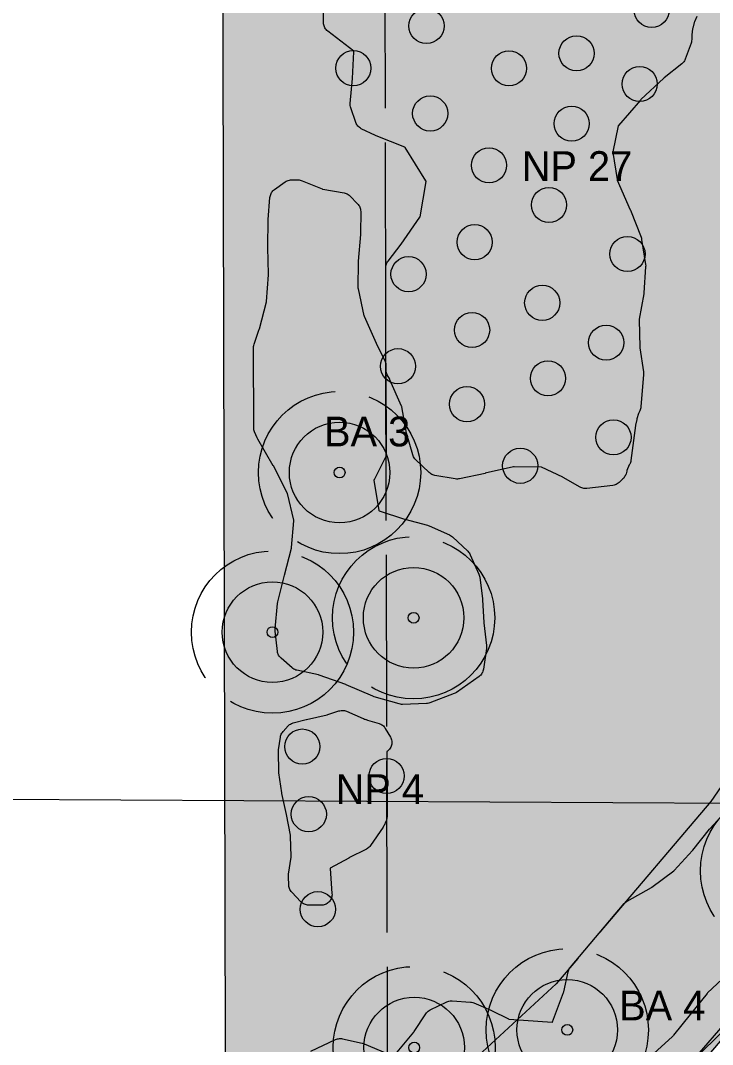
# Model space of a CAD drawing. Header units: metres. Extents: x 1 to 213, y 1 to 147.
# Drawn here: x 50.38 to 55.5, y 23.4 to 30.98 of the extents above; entities that cross this region are included whole.
import ezdxf

# ---------------------------------------------------------------- set-up
doc = ezdxf.new("R2010")
doc.units = ezdxf.units.M
doc.linetypes.add('DASHED', pattern=[1.524, 1.27, -0.254])
doc.layers.get('0').update_dxf_attribs({"lineweight": 0, "plot": 0})
for name, color, linetype, lineweight, plot in [('00-BASE-ARQUITECTURA', 8, 'Continuous', 0, False), ('PJ-ARBUSTOS', 82, 'Continuous', 0, False), ('PJ-COPA-ADULTA', 8, 'DASHED', 0, False), ('PJ-CUBRESUELOS', 150, 'Continuous', 0, False), ('PJ-ETIQUETAS', 7, 'Continuous', 0, False), ('PJ-GRAVILLA', 42, 'Continuous', 0, False), ('PJ-LIMITE-JARDIN', 7, 'Continuous', 0, False), ('PJ-MASAS', 92, 'Continuous', 0, False), ('PJ-MASAS-RELLENO', 92, 'Continuous', 0, False), ('PJ-RIEGO-SECTORES', 5, 'Continuous', 0, False), ('PJ-VISIBILIDAD', 1, 'DASHED', 0, False)]:
    doc.layers.add(name, color=color, linetype=linetype, lineweight=lineweight, plot=plot)

# ---------------------------------------------------------------- blocks, each defined once
blk = doc.blocks.new('PJ_NP')
blk.add_circle((0, 0), 0.13)
for tag, p, height in [('CODIGO', (0.15, 0.15), 0.2), ('ESPECIE', (0.15, -0.1), 0.15), ('ZONA', (0.15, -0.3), 0.15)]:
    blk.add_attdef(tag, p, '', height=height)
blk = doc.blocks.new('PJ_BA')
for radius in [0.372, 0.04]:
    blk.add_circle((0, 0), radius)
for tag, p, height in [('CODIGO', (0.15, 0.15), 0.2), ('ESPECIE', (0.15, -0.1), 0.15), ('ZONA', (0.15, -0.3), 0.15)]:
    blk.add_attdef(tag, p, '', height=height)

msp = doc.modelspace()

# ---------------------------------------------------------------- hatches: boundary and pattern name
at = {"layer": 'PJ-GRAVILLA'}
h = msp.add_hatch(dxfattribs=at)
h.set_pattern_fill('GRAVEL', scale=0.03)
h.paths.add_polyline_path([(52.0788, 40.2607), (63.1031, 40.2166), (63.1913, 39.8639), (60.2368, 32.0146), (59.8399, 31.2208), (59.3989, 29.8097), (57.7673, 26.4142), (56.4444, 24.4739), (55.2097, 23.0187), (53.0489, 21.0344), (51.9024, 20.2406), (51.8583, 39.1142), (52.0347, 39.5111), (52.0788, 40.2607)])
at = {"layer": 'PJ-MASAS-RELLENO'}
for points in [[(52.8462, 30.7475), (52.8448, 30.7487), (52.6523, 30.8981), (52.6462, 30.9034), (52.6406, 30.9093), (52.6357, 30.9156), (52.6314, 30.9225), (52.6279, 30.9297), (52.6251, 30.9373), (52.623, 30.9451), (52.6218, 30.9531), (52.6214, 30.9611), (52.6212, 31.0356), (52.6215, 31.0427), (52.6224, 31.0497), (52.6239, 31.0566), (52.6261, 31.0634), (52.6288, 31.0699), (52.6837, 31.186), (52.687, 31.1923), (52.6909, 31.1983), (52.6953, 31.2039), (52.7001, 31.2091), (52.7055, 31.2139), (52.8835, 31.359), (52.8846, 31.3598), (53.0101, 31.4585), (53.0115, 31.4598), (53.0122, 31.4616), (53.0314, 31.5197), (53.0346, 31.5279), (53.0387, 31.5357), (53.0395, 31.5369), (53.0413, 31.5403), (53.0522, 31.5634), (53.0537, 31.5671), (53.0623, 31.5912), (53.0634, 31.5949), (53.0696, 31.6197), (53.0703, 31.6236), (53.074, 31.6489), (53.0744, 31.6528), (53.0756, 31.6793), (53.0757, 31.6813), (53.0755, 31.7762), (53.0758, 31.7841), (53.077, 31.792), (53.0789, 31.7997), (53.0816, 31.8071), (53.085, 31.8143), (53.1693, 31.9708), (53.1735, 31.9778), (53.1783, 31.9842), (53.1838, 31.9902), (53.1899, 31.9955), (53.1965, 32.0003), (53.2036, 32.0043), (53.211, 32.0076), (53.2187, 32.0101), (53.3775, 32.0534), (53.385, 32.0551), (53.3926, 32.056), (53.4003, 32.0562), (53.4079, 32.0557), (53.4155, 32.0544), (53.4229, 32.0524), (53.4301, 32.0498), (53.5929, 31.9799), (53.5977, 31.9782), (53.8053, 31.9194), (53.807, 31.919), (53.8088, 31.9192), (53.9833, 31.9486), (53.9852, 31.949), (53.9867, 31.9502), (54.0621, 32.0207), (54.0685, 32.026), (54.0754, 32.0307), (54.0827, 32.0346), (54.0905, 32.0378), (54.0985, 32.0401), (54.1067, 32.0415), (54.28, 32.0634), (54.2874, 32.064), (54.2949, 32.0639), (54.3023, 32.0631), (54.5104, 32.031), (54.5172, 32.0296), (54.5239, 32.0277), (54.5304, 32.0252), (54.7003, 31.9506), (54.7073, 31.9471), (54.7139, 31.943), (54.7201, 31.9382), (54.8602, 31.8185), (54.8663, 31.8127), (55.0006, 31.6708), (55.004, 31.6676), (55.1561, 31.5402), (55.1569, 31.5395), (55.3321, 31.3887), (55.3376, 31.3836), (55.3425, 31.378), (55.3468, 31.3719), (55.3506, 31.3655), (55.3538, 31.3588), (55.4336, 31.1673), (55.4362, 31.1601), (55.4381, 31.1527), (55.4393, 31.1451), (55.4398, 31.1375), (55.4395, 31.1299), (55.4385, 31.1223), (55.4368, 31.1148), (55.4344, 31.1076), (55.4313, 31.1006), (55.3854, 31.0094), (55.3843, 31.007), (55.3669, 30.9658), (55.3652, 30.9608), (55.3536, 30.9189), (55.3525, 30.9138), (55.3465, 30.8708), (55.3462, 30.8656), (55.3459, 30.8357), (55.3453, 30.8266), (55.3437, 30.8176), (55.3411, 30.8088), (55.2979, 30.6909), (55.2951, 30.6841), (55.2916, 30.6775), (55.2876, 30.6714), (55.283, 30.6656), (55.2778, 30.6603), (55.2722, 30.6555), (55.1423, 30.5533), (55.1397, 30.5511), (54.9691, 30.3914), (54.9663, 30.3885), (54.8029, 30.2011), (54.8016, 30.1995), (54.8011, 30.1976), (54.7612, 30.0043), (54.7609, 30.0025), (54.7611, 30.0008), (54.793, 29.7996), (54.7933, 29.7979), (54.794, 29.7963), (54.8909, 29.577), (54.8922, 29.5739), (54.9706, 29.3743), (54.9733, 29.366), (54.9751, 29.3574), (55.0042, 29.172), (55.0051, 29.1632), (55.005, 29.1543), (54.9924, 28.9638), (54.9912, 28.9544), (54.9564, 28.7682), (54.9561, 28.7661), (54.956, 28.764), (54.962, 28.5608), (54.9624, 28.556), (54.9893, 28.378), (54.9902, 28.3688), (54.99, 28.3596), (54.9705, 28.1196), (54.9696, 28.1122), (54.9679, 28.1048), (54.9656, 28.0977), (54.9626, 28.0908), (54.9552, 28.0758), (54.9532, 28.0709), (54.94, 28.0319), (54.9387, 28.0268), (54.9305, 27.9852), (54.93, 27.9826), (54.8964, 27.724), (54.8949, 27.7161), (54.8927, 27.7084), (54.8897, 27.7009), (54.887, 27.6956), (54.8839, 27.6895), (54.8664, 27.6481), (54.8647, 27.6432), (54.8596, 27.6248), (54.8573, 27.6178), (54.8544, 27.6111), (54.8509, 27.6047), (54.8469, 27.5986), (54.8423, 27.593), (54.8372, 27.5877), (54.8079, 27.5602), (54.8014, 27.5547), (54.7944, 27.55), (54.787, 27.546), (54.7791, 27.5428), (54.771, 27.5405), (54.7627, 27.5391), (54.5689, 27.5157), (54.5616, 27.5151), (54.5543, 27.5152), (54.5471, 27.516), (54.5399, 27.5175), (54.5329, 27.5196), (54.5261, 27.5223), (54.5196, 27.5256), (54.3939, 27.5975), (54.3913, 27.5989), (54.2348, 27.6733), (54.2328, 27.6742), (54.2307, 27.6743), (54.032, 27.6759), (54.0297, 27.6758), (54.0274, 27.6754), (53.8182, 27.6279), (53.817, 27.6277), (53.6262, 27.5874), (53.6189, 27.5862), (53.6114, 27.5857), (53.604, 27.5859), (53.5965, 27.5868), (53.4454, 27.6121), (53.4376, 27.6138), (53.43, 27.6162), (53.4227, 27.6195), (53.4157, 27.6234), (53.4092, 27.628), (53.4031, 27.6333), (53.303, 27.7296), (53.2973, 27.7357), (53.2922, 27.7425), (53.2878, 27.7497), (53.2843, 27.7574), (53.2815, 27.7654), (53.2381, 27.9187), (53.2364, 27.9259), (53.2006, 28.1192), (53.2, 28.1215), (53.1992, 28.1236), (53.1127, 28.3199), (53.1111, 28.3231), (53.0933, 28.3554), (53.0898, 28.3626), (53.087, 28.3701), (53.085, 28.3779), (53.0838, 28.3858), (53.0834, 28.3938), (53.0816, 29.1482), (53.0819, 29.1557), (53.083, 29.1632), (53.0847, 29.1705), (53.0871, 29.1776), (53.0902, 29.1845), (53.0939, 29.1911), (53.0983, 29.1972), (53.1947, 29.3222), (53.1958, 29.3238), (53.3342, 29.5221), (53.3352, 29.5236), (53.3355, 29.5253), (53.3796, 29.7872), (53.3798, 29.7892), (53.3788, 29.791), (53.2259, 30.0364), (53.2247, 30.0381), (53.2228, 30.039), (53.0108, 30.1229), (53.005, 30.1254), (52.9005, 30.1767), (52.8936, 30.1805), (52.8872, 30.185), (52.8812, 30.19), (52.8757, 30.1957), (52.8708, 30.2018), (52.8665, 30.2084), (52.8629, 30.2154), (52.8601, 30.2227), (52.8231, 30.3309), (52.8209, 30.3389), (52.8194, 30.3472), (52.8189, 30.3555), (52.8192, 30.3639), (52.8356, 30.5465), (52.8357, 30.548), (52.8462, 30.7456), (52.8462, 30.7475)], [(52.4007, 27.2791), (52.4004, 27.2812), (52.3537, 27.4789), (52.3531, 27.4812), (52.3521, 27.4834), (52.2502, 27.6822), (52.2491, 27.6843), (52.134, 27.8803), (52.129, 27.8905), (52.1103, 27.9359), (52.1078, 27.9432), (52.1059, 27.9507), (52.1047, 27.9584), (52.1044, 27.9661), (52.103, 28.5558), (52.1034, 28.5646), (52.1049, 28.5733), (52.1073, 28.5819), (52.1452, 28.6928), (52.1461, 28.6956), (52.198, 28.8949), (52.1983, 28.8965), (52.1985, 28.8982), (52.2149, 29.0965), (52.2151, 29.1011), (52.2087, 29.2991), (52.2087, 29.3029), (52.2116, 29.5006), (52.2119, 29.5058), (52.2249, 29.6677), (52.2259, 29.6754), (52.2276, 29.6829), (52.23, 29.6902), (52.2332, 29.6973), (52.237, 29.704), (52.2414, 29.7103), (52.2464, 29.7162), (52.252, 29.7215), (52.258, 29.7263), (52.3375, 29.7833), (52.3446, 29.7879), (52.3522, 29.7917), (52.3602, 29.7946), (52.3684, 29.7967), (52.3768, 29.7979), (52.3852, 29.7983), (52.4342, 29.7976), (52.4417, 29.7971), (52.4491, 29.796), (52.4563, 29.7942), (52.4634, 29.7916), (52.6123, 29.7307), (52.6143, 29.7301), (52.6164, 29.7296), (52.773, 29.7016), (52.7809, 29.6998), (52.7887, 29.6972), (52.7961, 29.6937), (52.8031, 29.6896), (52.8097, 29.6847), (52.8157, 29.6792), (52.8728, 29.6217), (52.8781, 29.6159), (52.8827, 29.6096), (52.8867, 29.6029), (52.89, 29.5958), (52.8927, 29.5884), (52.8946, 29.5808), (52.8957, 29.5731), (52.8961, 29.5653), (52.8959, 29.4021), (52.8956, 29.3949), (52.8775, 29.1979), (52.8773, 29.1945), (52.8762, 28.9962), (52.8763, 28.994), (52.8767, 28.9918), (52.9204, 28.7938), (52.921, 28.7919), (52.9217, 28.79), (53.0104, 28.5907), (53.0112, 28.589), (53.0748, 28.4623), (53.0778, 28.4556), (53.0802, 28.4485), (53.0819, 28.4413), (53.0829, 28.434), (53.0833, 28.4266), (53.0848, 27.7743), (53.0845, 27.7667), (53.0834, 27.7591), (53.0816, 27.7517), (53.0791, 27.7445), (53.0759, 27.7375), (52.995, 27.5803), (52.9943, 27.5786), (52.9945, 27.5769), (53.0314, 27.3535), (53.0318, 27.3516), (53.0336, 27.3509), (53.2211, 27.29), (53.2231, 27.2894), (53.3907, 27.2444), (53.3967, 27.2425), (53.4026, 27.2402), (53.5531, 27.1731), (53.561, 27.169), (53.5685, 27.1641), (53.5753, 27.1583), (53.689, 27.0515), (53.6945, 27.0457), (53.6994, 27.0395), (53.7037, 27.0328), (53.7073, 27.0256), (53.7712, 26.8818), (53.7739, 26.8746), (53.776, 26.8672), (53.7774, 26.8596), (53.7981, 26.6995), (53.7986, 26.693), (53.8065, 26.5251), (53.8068, 26.5221), (53.8276, 26.3546), (53.8281, 26.3474), (53.8281, 26.3402), (53.8273, 26.3331), (53.8048, 26.1793), (53.8032, 26.1714), (53.8008, 26.1637), (53.7977, 26.1562), (53.7938, 26.1491), (53.7893, 26.1425), (53.7841, 26.1363), (53.7783, 26.1307), (53.7719, 26.1257), (53.6063, 26.0082), (53.6006, 26.0045), (53.5946, 26.0013), (53.5884, 25.9986), (53.4086, 25.9304), (53.4002, 25.9277), (53.3917, 25.926), (53.3829, 25.9252), (53.2068, 25.9192), (53.1983, 25.9193), (53.19, 25.9204), (53.1817, 25.9223), (52.9963, 25.9761), (52.9868, 25.9795), (52.7899, 26.0648), (52.7874, 26.0658), (52.5885, 26.136), (52.5835, 26.1374), (52.4243, 26.1711), (52.4165, 26.1732), (52.4089, 26.1761), (52.4016, 26.1797), (52.3947, 26.1841), (52.3883, 26.1891), (52.3073, 26.2598), (52.302, 26.2649), (52.2971, 26.2705), (52.2928, 26.2765), (52.2891, 26.2829), (52.2859, 26.2896), (52.2834, 26.2966), (52.2816, 26.3037), (52.2804, 26.311), (52.2633, 26.4616), (52.2628, 26.4699), (52.2632, 26.4782), (52.2811, 26.6664), (52.283, 26.6779), (52.3312, 26.8739), (52.3315, 26.8752), (52.3842, 27.0752), (52.3846, 27.0769), (52.3848, 27.0787), (52.4007, 27.2771), (52.4007, 27.2791)], [(52.3865, 24.53), (52.3813, 24.5361), (52.3767, 24.5427), (52.3728, 24.5498), (52.3696, 24.5571), (52.3671, 24.5648), (52.3655, 24.5727), (52.3646, 24.5807), (52.3609, 24.6458), (52.3609, 24.6545), (52.3618, 24.6632), (52.3825, 24.7897), (52.3827, 24.7917), (52.3828, 24.7937), (52.3769, 24.9456), (52.3763, 24.9515), (52.3475, 25.1048), (52.3472, 25.106), (52.3137, 25.2594), (52.3127, 25.265), (52.2911, 25.4142), (52.2903, 25.4238), (52.2869, 25.569), (52.2871, 25.5759), (52.2878, 25.5826), (52.3017, 25.6765), (52.3032, 25.6842), (52.3055, 25.6918), (52.3085, 25.699), (52.3123, 25.706), (52.3167, 25.7125), (52.3217, 25.7186), (52.3589, 25.7595), (52.3643, 25.7649), (52.3702, 25.7698), (52.3766, 25.7741), (52.3834, 25.7777), (52.3904, 25.7807), (52.3977, 25.783), (52.4927, 25.8079), (52.4957, 25.8086), (52.6489, 25.8424), (52.6527, 25.8435), (52.7349, 25.8705), (52.7429, 25.8727), (52.7511, 25.874), (52.7594, 25.8745), (52.7677, 25.8741), (52.7759, 25.8729), (52.7839, 25.8708), (52.7917, 25.8679), (52.9147, 25.8146), (52.9158, 25.8141), (52.9252, 25.8104), (52.9264, 25.81), (52.9347, 25.807), (52.9359, 25.8066), (52.9455, 25.8034), (52.9467, 25.8031), (53.0317, 25.7784), (53.0389, 25.7759), (53.0458, 25.7728), (53.0524, 25.7691), (53.0586, 25.7647), (53.0643, 25.7597), (53.0696, 25.7543), (53.0743, 25.7484), (53.0785, 25.742), (53.116, 25.6778), (53.1197, 25.6708), (53.1226, 25.6635), (53.1248, 25.6559), (53.1263, 25.6482), (53.1269, 25.6403), (53.1268, 25.6324), (53.126, 25.6246), (53.1243, 25.6168), (53.1219, 25.6093), (53.1188, 25.6021), (53.1149, 25.5952), (53.1104, 25.5887), (53.1053, 25.5827), (53.0996, 25.5772), (53.0934, 25.5723), (53.0904, 25.5701), (53.0902, 25.5682), (53.09, 25.5643), (53.09, 25.5624), (53.0911, 25.0877), (53.0908, 25.0806), (53.0899, 25.0736), (53.0883, 25.0666), (53.0862, 25.0599), (53.0834, 25.0533), (53.0692, 25.0232), (53.0662, 25.0175), (53.0627, 25.012), (52.9682, 24.8751), (52.9634, 24.8687), (52.9579, 24.8629), (52.9519, 24.8577), (52.9454, 24.8531), (52.9385, 24.8491), (52.8085, 24.7833), (52.8076, 24.7828), (52.6708, 24.709), (52.6692, 24.708), (52.6693, 24.7061), (52.6837, 24.5195), (52.6839, 24.5117), (52.6834, 24.5039), (52.682, 24.4962), (52.68, 24.4886), (52.6772, 24.4813), (52.6737, 24.4743), (52.6696, 24.4677), (52.6648, 24.4615), (52.6594, 24.4558), (52.6536, 24.4506), (52.6472, 24.4461), (52.6404, 24.4422), (52.6333, 24.439), (52.6259, 24.4365), (52.6183, 24.4347), (52.6105, 24.4337), (52.6027, 24.4334), (52.5103, 24.4348), (52.5023, 24.4353), (52.4945, 24.4366), (52.4869, 24.4387), (52.4794, 24.4415), (52.4723, 24.4451), (52.4656, 24.4493), (52.4593, 24.4542), (52.4536, 24.4596), (52.3865, 24.53)], [(52.4144, 23.1117), (52.4094, 23.1174), (52.4049, 23.1234), (52.401, 23.1299), (52.3978, 23.1367), (52.3952, 23.1438), (52.3933, 23.1511), (52.3921, 23.1585), (52.3916, 23.166), (52.3918, 23.1735), (52.3927, 23.181), (52.3943, 23.1884), (52.3946, 23.1897), (52.3969, 23.1968), (52.3998, 23.2036), (52.4033, 23.2101), (52.4074, 23.2163), (52.4831, 23.3195), (52.4878, 23.3254), (52.4931, 23.3308), (52.4988, 23.3357), (52.513, 23.3466), (52.5203, 23.3516), (52.5281, 23.3557), (52.7102, 23.4403), (52.7172, 23.4432), (52.7243, 23.4453), (52.7316, 23.4468), (52.739, 23.4476), (52.7465, 23.4478), (52.754, 23.4472), (52.7613, 23.4459), (52.9077, 23.4133), (52.9147, 23.4114), (52.9216, 23.4089), (53.1378, 23.3171), (53.1396, 23.3165), (53.1409, 23.3179), (53.2886, 23.4961), (53.2911, 23.4994), (53.3789, 23.6317), (53.384, 23.6385), (53.3898, 23.6448), (53.3963, 23.6504), (53.4033, 23.6553), (53.4108, 23.6594), (53.5334, 23.7187), (53.541, 23.7219), (53.5489, 23.7243), (53.5571, 23.7259), (53.5653, 23.7266), (53.5736, 23.7265), (53.7082, 23.7174), (53.717, 23.7163), (53.7257, 23.7143), (53.7341, 23.7112), (53.8594, 23.658), (53.8635, 23.6561), (53.9907, 23.5933), (53.9925, 23.5926), (53.9944, 23.5923), (54.3127, 23.5704), (54.3146, 23.5703), (54.3154, 23.5721), (54.3969, 23.7878), (54.3985, 23.7933), (54.431, 23.9414), (54.433, 23.9489), (54.4358, 23.9562), (54.4393, 23.9632), (54.4434, 23.9698), (54.4481, 23.976), (54.8466, 24.4456), (54.8514, 24.4508), (54.8567, 24.4555), (54.8623, 24.4598), (54.8683, 24.4635), (55.0473, 24.5643), (55.0517, 24.5671), (55.2144, 24.6893), (55.2158, 24.6904), (55.2171, 24.6917), (55.3524, 24.8383), (55.3544, 24.8406), (55.4776, 24.9961), (55.4814, 25.0006), (55.6125, 25.1434), (55.6179, 25.1488), (55.6238, 25.1536), (55.7259, 25.2294), (55.7325, 25.2338), (55.7395, 25.2375), (55.7468, 25.2405), (55.7543, 25.2428), (55.7621, 25.2443), (55.77, 25.2451), (55.7779, 25.245), (55.7857, 25.2442), (55.7935, 25.2426), (55.801, 25.2403), (55.8513, 25.222), (55.859, 25.2187), (55.8663, 25.2147), (55.8731, 25.2099), (55.8794, 25.2044), (55.8851, 25.1983), (55.9861, 25.0784), (55.9874, 25.077), (55.9891, 25.0758), (56.1037, 25.0029), (56.1057, 25.0017), (56.1638, 24.9694), (56.1705, 24.9652), (56.1768, 24.9604), (56.1826, 24.955), (56.1878, 24.949), (56.1924, 24.9426), (56.1963, 24.9357), (56.1995, 24.9285), (56.202, 24.921), (56.2038, 24.9133), (56.2048, 24.9054), (56.2165, 24.7488), (56.2167, 24.7419), (56.2163, 24.7351), (56.2154, 24.7284), (56.1769, 24.518), (56.1746, 24.5086), (56.1711, 24.4995), (56.1685, 24.4935), (56.1651, 24.4869), (56.1611, 24.4806), (56.1566, 24.4747), (55.8113, 24.0679), (55.8046, 24.0609), (55.7971, 24.0547), (55.7828, 24.0444), (55.7821, 24.0439), (55.6135, 23.925), (55.6093, 23.9217), (55.4638, 23.7865), (55.4599, 23.7823), (55.3345, 23.6271), (55.212, 23.4729), (55.2079, 23.4682), (55.2036, 23.4639), (55.0657, 23.3366), (55.0604, 23.3322), (55.0548, 23.3282), (55.0489, 23.3247), (54.8768, 23.2336), (54.8709, 23.2308), (54.8648, 23.2284), (54.6626, 23.1604), (54.659, 23.159), (54.4677, 23.0732), (54.4659, 23.0723), (54.4644, 23.0711), (54.315, 22.9403), (54.3134, 22.9387), (54.3122, 22.9368), (54.2102, 22.7539), (54.2094, 22.7523), (54.2088, 22.7506), (54.135, 22.5349), (54.1343, 22.533), (54.0584, 22.3281), (54.0552, 22.3206), (54.0512, 22.3135), (53.9693, 22.1822), (53.9652, 22.1763), (53.9606, 22.1708), (53.9556, 22.1657), (53.7865, 22.0104), (53.7808, 22.0056), (53.7746, 22.0014), (53.7681, 21.9978), (53.7613, 21.9947), (53.7542, 21.9924), (53.5495, 21.9344), (53.5416, 21.9326), (53.5336, 21.9316), (53.5255, 21.9314), (53.5174, 21.932), (53.5095, 21.9335), (53.5017, 21.9357), (53.4942, 21.9387), (53.487, 21.9425), (53.31, 22.0471), (53.3041, 22.0509), (53.2986, 22.0552), (53.1516, 22.1812), (53.1484, 22.1838), (52.9842, 22.2973), (52.9807, 22.2999), (52.8288, 22.4177), (52.8223, 22.4233), (52.8165, 22.4296), (52.696, 22.5734), (52.6906, 22.5807), (52.686, 22.5886), (52.599, 22.7605), (52.5955, 22.7683), (52.5929, 22.7765), (52.5912, 22.7848), (52.5904, 22.7933), (52.5845, 22.9358), (52.5843, 22.9378), (52.5829, 22.9394), (52.4144, 23.1117)]]:
    msp.add_hatch(color=7, dxfattribs=at).paths.add_polyline_path(points)

# ---------------------------------------------------------------- linework, layer by layer
at = {"layer": '00-BASE-ARQUITECTURA'}
for points in [[(132.6056, 42.4603), (98.813, 42.4497), (51.9289, 42.4709), (51.9183, 40.2061), (63.2954, 40.1637), (62.5016, 38.0788), (61.8984, 36.4807), (60.5119, 32.8612), (59.8875, 31.2208), (59.2102, 29.4428), (58.5223, 27.8553), (57.9402, 26.7652), (56.6173, 24.7438), (54.7229, 22.5637), (53.0189, 21.0502), (52.1723, 20.4152), (50.426, 19.3146), (48.5316, 18.3832)], [(40.69, 16.7746), (44.1613, 17.0769), (47.4647, 17.9601), (50.5373, 19.3807), (53.3161, 21.2954), (55.7378, 23.6606), (57.7396, 26.433), (59.2582, 29.5689)], [(46.1292, 25.2518), (49.7064, 25.2201), (57.6545, 25.1777), (65.7295, 25.1142), (73.6459, 24.9661), (81.0859, 24.9343), (87.8063, 24.7967), (95.7227, 24.6592), (103.4697, 24.5533), (111.5977, 24.5533), (119.3235, 24.384), (125.5677, 24.3628), (133.4522, 24.2887), (136.4473, 24.1088), (135.6007, 25.9821), (134.2989, 28.7867)]]:
    msp.add_lwpolyline(points, dxfattribs=at)
at = {"layer": 'PJ-COPA-ADULTA'}
for centre in [(52.7402, 27.6338), (53.2878, 26.5597), (52.2431, 26.4535), (56.0102, 24.6892), (54.4249, 23.5121), (53.2924, 23.3812)]:
    msp.add_circle(centre, 0.6, dxfattribs=at)
at = {"layer": 'PJ-LIMITE-JARDIN'}
msp.add_lwpolyline([(52.0788, 40.2607), (63.1031, 40.2166), (63.1913, 39.8639), (60.2368, 32.0146), (59.8399, 31.2208), (59.3989, 29.8097), (57.7673, 26.4142), (56.4444, 24.4739), (55.2097, 23.0187), (53.0489, 21.0344), (51.9024, 20.2406), (51.8583, 39.1142), (52.0347, 39.5111), (52.0788, 40.2607)], close=True, dxfattribs=at)
at = {"layer": 'PJ-MASAS'}
for points in [[(55.3843, 31.007), (55.3669, 30.9658), (55.3652, 30.9608), (55.3536, 30.9189), (55.3525, 30.9138), (55.3465, 30.8708), (55.3462, 30.8656), (55.3459, 30.8357), (55.3453, 30.8266), (55.3437, 30.8176), (55.3411, 30.8088), (55.2979, 30.6909), (55.2951, 30.6841), (55.2916, 30.6775), (55.2876, 30.6714), (55.283, 30.6656), (55.2778, 30.6603), (55.2722, 30.6555), (55.1423, 30.5533), (55.1397, 30.5511), (54.9691, 30.3914), (54.9663, 30.3885), (54.8029, 30.2011), (54.8016, 30.1995), (54.8011, 30.1976), (54.7612, 30.0043), (54.7609, 30.0025), (54.7611, 30.0008), (54.793, 29.7996), (54.7933, 29.7979), (54.794, 29.7963), (54.8909, 29.577), (54.8922, 29.5739), (54.9706, 29.3743), (54.9733, 29.366), (54.9751, 29.3574), (55.0042, 29.172), (55.0051, 29.1632), (55.005, 29.1543), (54.9924, 28.9638), (54.9912, 28.9544), (54.9564, 28.7682), (54.9561, 28.7661), (54.956, 28.764), (54.962, 28.5608), (54.9624, 28.556), (54.9893, 28.378), (54.9902, 28.3688), (54.99, 28.3596), (54.9705, 28.1196), (54.9696, 28.1122), (54.9679, 28.1048), (54.9656, 28.0977), (54.9626, 28.0908), (54.9552, 28.0758), (54.9532, 28.0709), (54.94, 28.0319), (54.9387, 28.0268), (54.9305, 27.9852), (54.93, 27.9826), (54.8964, 27.724), (54.8949, 27.7161), (54.8927, 27.7084), (54.8897, 27.7009), (54.887, 27.6956), (54.8839, 27.6895), (54.8664, 27.6481), (54.8647, 27.6432), (54.8596, 27.6248), (54.8573, 27.6178), (54.8544, 27.6111), (54.8509, 27.6047), (54.8469, 27.5986), (54.8423, 27.593), (54.8372, 27.5877), (54.8079, 27.5602), (54.8014, 27.5547), (54.7944, 27.55), (54.787, 27.546), (54.7791, 27.5428), (54.771, 27.5405), (54.7627, 27.5391), (54.5689, 27.5157), (54.5616, 27.5151), (54.5543, 27.5152), (54.5471, 27.516), (54.5399, 27.5175), (54.5329, 27.5196), (54.5261, 27.5223), (54.5196, 27.5256), (54.3939, 27.5975), (54.3913, 27.5989), (54.2348, 27.6733), (54.2328, 27.6742), (54.2307, 27.6743), (54.032, 27.6759), (54.0297, 27.6758), (54.0274, 27.6754), (53.8182, 27.6279), (53.817, 27.6277), (53.6262, 27.5874), (53.6189, 27.5862), (53.6114, 27.5857), (53.604, 27.5859), (53.5965, 27.5868), (53.4454, 27.6121), (53.4376, 27.6138), (53.43, 27.6162), (53.4227, 27.6195), (53.4157, 27.6234), (53.4092, 27.628), (53.4031, 27.6333), (53.303, 27.7296), (53.2973, 27.7357), (53.2922, 27.7425), (53.2878, 27.7497), (53.2843, 27.7574), (53.2815, 27.7654), (53.2381, 27.9187), (53.2364, 27.9259), (53.2006, 28.1192), (53.2, 28.1215), (53.1992, 28.1236), (53.1127, 28.3199), (53.1111, 28.3231), (53.0933, 28.3554), (53.0898, 28.3626), (53.087, 28.3701), (53.085, 28.3779), (53.0838, 28.3858), (53.0834, 28.3938), (53.0816, 29.1482), (53.0819, 29.1557), (53.083, 29.1632), (53.0847, 29.1705), (53.0871, 29.1776), (53.0902, 29.1845), (53.0939, 29.1911), (53.0983, 29.1972), (53.1947, 29.3222), (53.1958, 29.3238), (53.3342, 29.5221), (53.3352, 29.5236), (53.3355, 29.5253), (53.3796, 29.7872), (53.3798, 29.7892), (53.3788, 29.791), (53.2259, 30.0364), (53.2247, 30.0381), (53.2228, 30.039), (53.0108, 30.1229), (53.005, 30.1254), (52.9005, 30.1767), (52.8936, 30.1805), (52.8872, 30.185), (52.8812, 30.19), (52.8757, 30.1957), (52.8708, 30.2018), (52.8665, 30.2084), (52.8629, 30.2154), (52.8601, 30.2227), (52.8231, 30.3309), (52.8209, 30.3389), (52.8194, 30.3472), (52.8189, 30.3555), (52.8192, 30.3639), (52.8356, 30.5465), (52.8357, 30.548), (52.8462, 30.7456), (52.8462, 30.7475), (52.8462, 30.7475), (52.8448, 30.7487), (52.6523, 30.8981), (52.6462, 30.9034), (52.6406, 30.9093), (52.6357, 30.9156), (52.6314, 30.9225), (52.6279, 30.9297), (52.6251, 30.9373), (52.623, 30.9451), (52.6218, 30.9531), (52.6214, 30.9611), (52.6212, 31.0356)], [(53.1409, 23.3179), (53.2886, 23.4961), (53.2911, 23.4994), (53.3789, 23.6317), (53.384, 23.6385), (53.3898, 23.6448), (53.3963, 23.6504), (53.4033, 23.6553), (53.4108, 23.6594), (53.5334, 23.7187), (53.541, 23.7219), (53.5489, 23.7243), (53.5571, 23.7259), (53.5653, 23.7266), (53.5736, 23.7265), (53.7082, 23.7174), (53.717, 23.7163), (53.7257, 23.7143), (53.7341, 23.7112), (53.8594, 23.658), (53.8635, 23.6561), (53.9907, 23.5933), (53.9925, 23.5926), (53.9944, 23.5923), (54.3127, 23.5704), (54.3146, 23.5703), (54.3154, 23.5721), (54.3969, 23.7878), (54.3985, 23.7933), (54.431, 23.9414), (54.433, 23.9489), (54.4358, 23.9562), (54.4393, 23.9632), (54.4434, 23.9698), (54.4481, 23.976), (54.8466, 24.4456), (54.8514, 24.4508), (54.8567, 24.4555), (54.8623, 24.4598), (54.8683, 24.4635), (55.0473, 24.5643), (55.0517, 24.5671), (55.2144, 24.6893), (55.2158, 24.6904), (55.2171, 24.6917), (55.3524, 24.8383), (55.3544, 24.8406), (55.4776, 24.9961), (55.4814, 25.0006), (55.6125, 25.1434)], [(55.6093, 23.9217), (55.4638, 23.7865), (55.4599, 23.7823), (55.3345, 23.6271), (55.212, 23.4729), (55.2079, 23.4682), (55.2036, 23.4639), (55.0657, 23.3366)], [(52.5281, 23.3557), (52.7102, 23.4403), (52.7172, 23.4432), (52.7243, 23.4453), (52.7316, 23.4468), (52.739, 23.4476), (52.7465, 23.4478), (52.754, 23.4472), (52.7613, 23.4459), (52.9077, 23.4133), (52.9147, 23.4114), (52.9216, 23.4089), (53.1378, 23.3171)]]:
    msp.add_lwpolyline(points, dxfattribs=at)
for points in [[(52.4007, 27.2791), (52.4004, 27.2812), (52.3537, 27.4789), (52.3531, 27.4812), (52.3521, 27.4834), (52.2502, 27.6822), (52.2491, 27.6843), (52.134, 27.8803), (52.129, 27.8905), (52.1103, 27.9359), (52.1078, 27.9432), (52.1059, 27.9507), (52.1047, 27.9584), (52.1044, 27.9661), (52.103, 28.5558), (52.1034, 28.5646), (52.1049, 28.5733), (52.1073, 28.5819), (52.1452, 28.6928), (52.1461, 28.6956), (52.198, 28.8949), (52.1983, 28.8965), (52.1985, 28.8982), (52.2149, 29.0965), (52.2151, 29.1011), (52.2087, 29.2991), (52.2087, 29.3029), (52.2116, 29.5006), (52.2119, 29.5058), (52.2249, 29.6677), (52.2259, 29.6754), (52.2276, 29.6829), (52.23, 29.6902), (52.2332, 29.6973), (52.237, 29.704), (52.2414, 29.7103), (52.2464, 29.7162), (52.252, 29.7215), (52.258, 29.7263), (52.3375, 29.7833), (52.3446, 29.7879), (52.3522, 29.7917), (52.3602, 29.7946), (52.3684, 29.7967), (52.3768, 29.7979), (52.3852, 29.7983), (52.4342, 29.7976), (52.4417, 29.7971), (52.4491, 29.796), (52.4563, 29.7942), (52.4634, 29.7916), (52.6123, 29.7307), (52.6143, 29.7301), (52.6164, 29.7296), (52.773, 29.7016), (52.7809, 29.6998), (52.7887, 29.6972), (52.7961, 29.6937), (52.8031, 29.6896), (52.8097, 29.6847), (52.8157, 29.6792), (52.8728, 29.6217), (52.8781, 29.6159), (52.8827, 29.6096), (52.8867, 29.6029), (52.89, 29.5958), (52.8927, 29.5884), (52.8946, 29.5808), (52.8957, 29.5731), (52.8961, 29.5653), (52.8959, 29.4021), (52.8956, 29.3949), (52.8775, 29.1979), (52.8773, 29.1945), (52.8762, 28.9962), (52.8763, 28.994), (52.8767, 28.9918), (52.9204, 28.7938), (52.921, 28.7919), (52.9217, 28.79), (53.0104, 28.5907), (53.0112, 28.589), (53.0748, 28.4623), (53.0778, 28.4556), (53.0802, 28.4485), (53.0819, 28.4413), (53.0829, 28.434), (53.0833, 28.4266), (53.0848, 27.7743), (53.0845, 27.7667), (53.0834, 27.7591), (53.0816, 27.7517), (53.0791, 27.7445), (53.0759, 27.7375), (52.995, 27.5803), (52.9943, 27.5786), (52.9945, 27.5769), (53.0314, 27.3535), (53.0318, 27.3516), (53.0336, 27.3509), (53.2211, 27.29), (53.2231, 27.2894), (53.3907, 27.2444), (53.3967, 27.2425), (53.4026, 27.2402), (53.5531, 27.1731), (53.561, 27.169), (53.5685, 27.1641), (53.5753, 27.1583), (53.689, 27.0515), (53.6945, 27.0457), (53.6994, 27.0395), (53.7037, 27.0328), (53.7073, 27.0256), (53.7712, 26.8818), (53.7739, 26.8746), (53.776, 26.8672), (53.7774, 26.8596), (53.7981, 26.6995), (53.7986, 26.693), (53.8065, 26.5251), (53.8068, 26.5221), (53.8276, 26.3546), (53.8281, 26.3474), (53.8281, 26.3402), (53.8273, 26.3331), (53.8048, 26.1793), (53.8032, 26.1714), (53.8008, 26.1637), (53.7977, 26.1562), (53.7938, 26.1491), (53.7893, 26.1425), (53.7841, 26.1363), (53.7783, 26.1307), (53.7719, 26.1257), (53.6063, 26.0082), (53.6006, 26.0045), (53.5946, 26.0013), (53.5884, 25.9986), (53.4086, 25.9304), (53.4002, 25.9277), (53.3917, 25.926), (53.3829, 25.9252), (53.2068, 25.9192), (53.1983, 25.9193), (53.19, 25.9204), (53.1817, 25.9223), (52.9963, 25.9761), (52.9868, 25.9795), (52.7899, 26.0648), (52.7874, 26.0658), (52.5885, 26.136), (52.5835, 26.1374), (52.4243, 26.1711), (52.4165, 26.1732), (52.4089, 26.1761), (52.4016, 26.1797), (52.3947, 26.1841), (52.3883, 26.1891), (52.3073, 26.2598), (52.302, 26.2649), (52.2971, 26.2705), (52.2928, 26.2765), (52.2891, 26.2829), (52.2859, 26.2896), (52.2834, 26.2966), (52.2816, 26.3037), (52.2804, 26.311), (52.2633, 26.4616), (52.2628, 26.4699), (52.2632, 26.4782), (52.2811, 26.6664), (52.283, 26.6779), (52.3312, 26.8739), (52.3315, 26.8752), (52.3842, 27.0752), (52.3846, 27.0769), (52.3848, 27.0787), (52.4007, 27.2771), (52.4007, 27.2791)], [(52.3865, 24.53), (52.3813, 24.5361), (52.3767, 24.5427), (52.3728, 24.5498), (52.3696, 24.5571), (52.3671, 24.5648), (52.3655, 24.5727), (52.3646, 24.5807), (52.3609, 24.6458), (52.3609, 24.6545), (52.3618, 24.6632), (52.3825, 24.7897), (52.3827, 24.7917), (52.3828, 24.7937), (52.3769, 24.9456), (52.3763, 24.9515), (52.3475, 25.1048), (52.3472, 25.106), (52.3137, 25.2594), (52.3127, 25.265), (52.2911, 25.4142), (52.2903, 25.4238), (52.2869, 25.569), (52.2871, 25.5759), (52.2878, 25.5826), (52.3017, 25.6765), (52.3032, 25.6842), (52.3055, 25.6918), (52.3085, 25.699), (52.3123, 25.706), (52.3167, 25.7125), (52.3217, 25.7186), (52.3589, 25.7595), (52.3643, 25.7649), (52.3702, 25.7698), (52.3766, 25.7741), (52.3834, 25.7777), (52.3904, 25.7807), (52.3977, 25.783), (52.4927, 25.8079), (52.4957, 25.8086), (52.6489, 25.8424), (52.6527, 25.8435), (52.7349, 25.8705), (52.7429, 25.8727), (52.7511, 25.874), (52.7594, 25.8745), (52.7677, 25.8741), (52.7759, 25.8729), (52.7839, 25.8708), (52.7917, 25.8679), (52.9147, 25.8146), (52.9158, 25.8141), (52.9252, 25.8104), (52.9264, 25.81), (52.9347, 25.807), (52.9359, 25.8066), (52.9455, 25.8034), (52.9467, 25.8031), (53.0317, 25.7784), (53.0389, 25.7759), (53.0458, 25.7728), (53.0524, 25.7691), (53.0586, 25.7647), (53.0643, 25.7597), (53.0696, 25.7543), (53.0743, 25.7484), (53.0785, 25.742), (53.116, 25.6778), (53.1197, 25.6708), (53.1226, 25.6635), (53.1248, 25.6559), (53.1263, 25.6482), (53.1269, 25.6403), (53.1268, 25.6324), (53.126, 25.6246), (53.1243, 25.6168), (53.1219, 25.6093), (53.1188, 25.6021), (53.1149, 25.5952), (53.1104, 25.5887), (53.1053, 25.5827), (53.0996, 25.5772), (53.0934, 25.5723), (53.0904, 25.5701), (53.0902, 25.5682), (53.09, 25.5643), (53.09, 25.5624), (53.0911, 25.0877), (53.0908, 25.0806), (53.0899, 25.0736), (53.0883, 25.0666), (53.0862, 25.0599), (53.0834, 25.0533), (53.0692, 25.0232), (53.0662, 25.0175), (53.0627, 25.012), (52.9682, 24.8751), (52.9634, 24.8687), (52.9579, 24.8629), (52.9519, 24.8577), (52.9454, 24.8531), (52.9385, 24.8491), (52.8085, 24.7833), (52.8076, 24.7828), (52.6708, 24.709), (52.6692, 24.708), (52.6693, 24.7061), (52.6837, 24.5195), (52.6839, 24.5117), (52.6834, 24.5039), (52.682, 24.4962), (52.68, 24.4886), (52.6772, 24.4813), (52.6737, 24.4743), (52.6696, 24.4677), (52.6648, 24.4615), (52.6594, 24.4558), (52.6536, 24.4506), (52.6472, 24.4461), (52.6404, 24.4422), (52.6333, 24.439), (52.6259, 24.4365), (52.6183, 24.4347), (52.6105, 24.4337), (52.6027, 24.4334), (52.5103, 24.4348), (52.5023, 24.4353), (52.4945, 24.4366), (52.4869, 24.4387), (52.4794, 24.4415), (52.4723, 24.4451), (52.4656, 24.4493), (52.4593, 24.4542), (52.4536, 24.4596), (52.3865, 24.53)]]:
    msp.add_lwpolyline(points, close=True, dxfattribs=at)
at = {"layer": 'PJ-RIEGO-SECTORES'}
msp.add_lwpolyline([(63.1031, 40.2166), (63.1913, 39.8639), (60.2368, 32.0146), (59.8399, 31.2208), (59.3989, 29.8097), (57.7673, 26.4142), (56.4444, 24.4739), (55.2097, 23.0187), (53.0489, 21.0344), (51.9024, 20.2406), (51.8583, 39.1142), (52.0347, 39.5111), (52.0788, 40.2607), (63.1031, 40.2166)], close=True, dxfattribs=at)
at = {"layer": 'PJ-VISIBILIDAD'}
msp.add_lwpolyline([(53.0966, 22.7074), (53.0589, 38.8609), (53.1313, 39.0237), (53.1441, 39.0565), (61.5925, 39.0227), (59.1356, 32.4956), (58.7666, 31.7575), (58.727, 31.6696), (58.6945, 31.5787), (58.2796, 30.2509), (56.7249, 27.0155), (55.4885, 25.2021), (54.343, 23.8521), (53.0966, 22.7074)], close=True, dxfattribs=at)

# ---------------------------------------------------------------- block references
at = {"layer": 'PJ-ARBUSTOS'}
for p in [(52.7402, 27.6338), (53.2878, 26.5597), (52.2431, 26.4535), (54.4249, 23.5121), (53.2924, 23.3812)]:
    msp.add_blockref('PJ_BA', p, dxfattribs=at)
at = {"layer": 'PJ-CUBRESUELOS'}
for p in [(55.0494, 31.0552), (53.3831, 30.9363), (54.4935, 30.7332), (52.8412, 30.6241), (53.9931, 30.6226), (54.9602, 30.5066), (53.4106, 30.289), (54.458, 30.2141), (53.8461, 29.906), (54.2891, 29.6124), (53.7396, 29.3373), (54.8704, 29.2497), (53.2502, 29.1005), (54.2396, 28.8887), (53.7208, 28.6878), (54.7127, 28.5944), (53.1721, 28.42), (54.2823, 28.3302), (53.6824, 28.1393), (54.7668, 27.8947), (54.0765, 27.6837), (52.464, 25.6073), (53.0876, 25.3902), (52.5121, 25.1072), (52.579, 24.4045)]:
    msp.add_blockref('PJ_NP', p, dxfattribs=at)

# ---------------------------------------------------------------- texts
at = {"layer": 'PJ-ETIQUETAS'}
for s, p in [('NP 27', (54.088, 29.7901)), ('BA 3', (52.6249, 27.8273)), ('NP 4', (52.7107, 25.1827)), ('BA 4', (54.809, 23.5822))]:
    msp.add_text(s, height=0.22, dxfattribs=at).set_placement(p)

doc.saveas('drawing.dxf')
